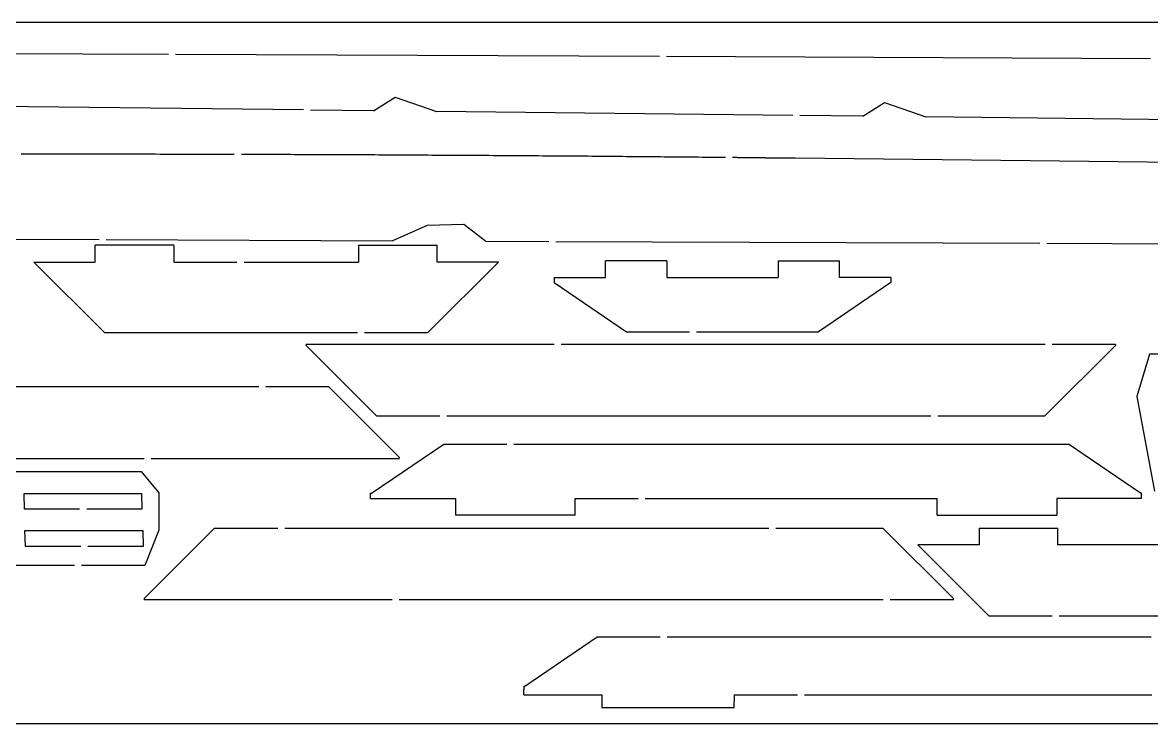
# Model space of a CAD drawing. Extents: x -537 to 363, y 432 to 791.
# Drawn here: x -323.3 to -162.4, y 432.1 to 532.1 of the extents above; entities that cross this region are included whole.
import ezdxf

# ---------------------------------------------------------------- set-up
doc = ezdxf.new("R2010")
doc.units = 0
doc.layers.get('0').update_dxf_attribs({"linetype": 'CONTINUOUS'})
doc.layers.add('90X10', color=1, linetype='CONTINUOUS')

msp = doc.modelspace()

# ---------------------------------------------------------------- linework, layer by layer
for p, q in [((-371.49, 527.87), (-302.5, 527.57)), ((-301.5, 527.57), (-232.5, 527.28)), ((-231.5, 527.27), (-162.5, 526.98)), ((-273.25, 519.5), (-270.17, 521.46)), ((-270.17, 521.46), (-264.28, 519.4)), ((-283.25, 519.61), (-344.32, 520.29)), ((-203.49, 518.73), (-200.4, 520.68)), ((-200.4, 520.68), (-194.51, 518.63)), ((-273.25, 519.5), (-282.25, 519.6)), ((-213.49, 518.84), (-264.28, 519.4)), ((-203.49, 518.73), (-212.49, 518.83)), ((-153.63, 518.17), (-194.51, 518.63)), ((-153.93, 512.08), (-213.11, 512.72)), ((-265.62, 503.12), (-270.56, 500.96)), ((-260.37, 503.29), (-265.62, 503.12)), ((-257.29, 500.9), (-260.37, 503.29)), ((-381.37, 501.39), (-312.37, 501.12)), ((-311.37, 501.12), (-270.56, 500.96)), ((-257.29, 500.9), (-248.29, 500.87)), ((-247.29, 500.86), (-178.29, 500.59)), ((-177.29, 500.59), (-145.48, 500.46)), ((-312.93, 497.92), (-312.93, 500.3)), ((-301.73, 500.3), (-312.93, 500.3)), ((-301.73, 500.3), (-301.73, 497.92)), ((-275.4, 500.3), (-275.4, 497.92)), ((-275.4, 500.3), (-264.2, 500.3)), ((-264.2, 497.92), (-264.2, 500.3)), ((-321.67, 497.92), (-311.55, 487.8)), ((-321.67, 497.92), (-312.93, 497.92)), ((-301.73, 497.92), (-292.73, 497.92)), ((-291.73, 497.92), (-275.4, 497.92)), ((-255.45, 497.92), (-265.57, 487.8)), ((-255.45, 497.92), (-264.2, 497.92)), ((-240.2, 495.69), (-240.2, 498.07)), ((-231.43, 498.07), (-240.2, 498.07)), ((-231.43, 498.07), (-231.43, 495.69)), ((-215.59, 498.07), (-215.59, 495.69)), ((-215.59, 498.07), (-206.83, 498.07)), ((-206.83, 495.69), (-206.83, 498.07)), ((-247.51, 495.69), (-240.2, 495.69)), ((-231.43, 495.69), (-215.59, 495.69)), ((-199.52, 495.69), (-206.83, 495.69)), ((-247.5, 494.98), (-237.22, 487.95)), ((-199.52, 494.98), (-209.81, 487.95)), ((-275.57, 487.8), (-311.55, 487.8)), ((-265.57, 487.8), (-274.57, 487.8)), ((-237.22, 487.95), (-228.22, 487.95)), ((-227.22, 487.95), (-209.81, 487.95)), ((-282.87, 486), (-282.87, 486.17)), ((-247.51, 486.17), (-282.87, 486.17)), ((-177.51, 486.17), (-246.51, 486.17)), ((-167.51, 486.17), (-176.51, 486.17)), ((-167.51, 486.17), (-167.51, 486)), ((-282.87, 486), (-272.83, 475.96)), ((-177.54, 475.96), (-167.51, 486)), ((-162.65, 484.79), (-164.45, 478.73)), ((-138.88, 484.79), (-162.65, 484.79)), ((-289.63, 480.13), (-358.63, 480.13)), ((-279.63, 480.13), (-288.63, 480.13)), ((-269.59, 470.09), (-279.63, 480.13)), ((-164.45, 478.73), (-161.95, 465.23)), ((-272.83, 475.96), (-263.83, 475.96)), ((-262.83, 475.96), (-193.83, 475.96)), ((-192.83, 475.96), (-177.54, 475.96)), ((-273.55, 464.94), (-263.25, 471.94)), ((-263.25, 471.94), (-254.25, 471.94)), ((-253.25, 471.94), (-174.2, 471.94)), ((-163.91, 464.94), (-174.2, 471.94)), ((-269.59, 470.09), (-269.59, 469.9)), ((-374.95, 469.9), (-305.95, 469.9)), ((-304.95, 469.9), (-269.59, 469.9)), ((-381.27, 468.02), (-306.39, 468.02)), ((-306.39, 468.02), (-303.87, 464.99)), ((-323.03, 462.64), (-323.09, 464.9)), ((-323.09, 464.9), (-306.36, 464.9)), ((-306.36, 464.9), (-306.28, 462.64)), ((-303.87, 464.99), (-303.87, 459.66)), ((-273.69, 464.2), (-261.58, 464.2)), ((-273.68, 464.94), (-273.55, 464.94)), ((-261.58, 464.2), (-261.58, 461.82)), ((-244.53, 461.82), (-244.53, 464.2)), ((-244.53, 464.2), (-235.53, 464.2)), ((-234.53, 464.2), (-192.92, 464.2)), ((-192.92, 461.82), (-192.92, 464.2)), ((-163.76, 464.2), (-175.87, 464.2)), ((-175.87, 464.2), (-175.87, 461.82)), ((-163.78, 464.94), (-163.91, 464.94)), ((-315.16, 462.64), (-323.03, 462.64)), ((-306.28, 462.64), (-314.16, 462.64)), ((-244.53, 461.82), (-261.58, 461.82)), ((-192.92, 461.82), (-175.87, 461.82)), ((-322.9, 457.35), (-322.96, 459.61)), ((-322.96, 459.61), (-306.17, 459.61)), ((-306.17, 459.61), (-306.09, 457.35)), ((-305.96, 449.9), (-295.92, 459.94)), ((-303.87, 459.66), (-305.89, 454.61)), ((-295.92, 459.94), (-286.92, 459.94)), ((-285.92, 459.94), (-216.92, 459.94)), ((-215.92, 459.94), (-200.64, 459.94)), ((-200.64, 459.94), (-190.6, 449.9)), ((-186.92, 459.94), (-175.72, 459.94)), ((-186.92, 459.94), (-186.92, 457.56)), ((-175.72, 457.56), (-175.72, 459.94)), ((-315, 457.35), (-322.9, 457.35)), ((-306.09, 457.35), (-314, 457.35)), ((-186.92, 457.56), (-195.66, 457.56)), ((-185.54, 447.44), (-195.66, 457.56)), ((-159.39, 457.56), (-175.72, 457.56)), ((-315.89, 454.61), (-391.76, 454.61)), ((-305.89, 454.61), (-314.89, 454.61)), ((-305.96, 449.9), (-305.96, 449.72)), ((-270.6, 449.72), (-305.96, 449.72)), ((-200.6, 449.72), (-269.6, 449.72)), ((-190.6, 449.72), (-199.6, 449.72)), ((-190.6, 449.72), (-190.6, 449.9)), ((-185.54, 447.44), (-176.54, 447.44)), ((-175.54, 447.44), (-139.57, 447.44)), ((-251.71, 437.42), (-241.4, 444.42)), ((-241.4, 444.42), (-232.4, 444.42)), ((-231.4, 444.42), (-162.4, 444.42)), ((-251.83, 436.17), (-240.7, 436.17)), ((-251.8, 437.42), (-251.71, 437.42)), ((-240.7, 436.17), (-240.72, 434.3)), ((-221.83, 434.3), (-221.82, 436.17)), ((-221.82, 436.17), (-212.82, 436.17)), ((-211.82, 436.17), (-162.31, 436.17)), ((-221.83, 434.3), (-240.72, 434.3))]:
    msp.add_line(p, q)
for points in [[(-293.11, 513.26, 0), (-293.77, 513.26, 0), (-294.43, 513.26, 0), (-295.09, 513.27, 0), (-295.75, 513.27, 0), (-296.41, 513.27, 0), (-297.07, 513.27, 0), (-297.73, 513.27, 0), (-298.39, 513.27, 0), (-299.05, 513.28, 0), (-299.71, 513.28, 0), (-300.38, 513.28, 0), (-301.04, 513.28, 0), (-301.69, 513.28, 0), (-302.36, 513.28, 0), (-303.02, 513.28, 0), (-303.68, 513.28, 0), (-304.34, 513.29, 0), (-305, 513.29, 0), (-305.66, 513.29, 0), (-306.32, 513.29, 0), (-306.98, 513.29, 0), (-307.64, 513.29, 0), (-308.3, 513.29, 0), (-308.96, 513.29, 0), (-309.62, 513.29, 0), (-310.28, 513.29, 0), (-310.94, 513.29, 0), (-311.6, 513.3, 0), (-312.26, 513.3, 0), (-312.92, 513.3, 0), (-313.58, 513.3, 0), (-314.24, 513.3, 0), (-314.9, 513.3, 0), (-315.56, 513.3, 0), (-316.22, 513.3, 0), (-316.88, 513.3, 0), (-317.54, 513.3, 0), (-318.2, 513.3, 0), (-318.86, 513.3, 0), (-319.52, 513.3, 0), (-320.18, 513.3, 0), (-320.84, 513.3, 0), (-321.5, 513.3, 0), (-322.16, 513.3, 0), (-322.82, 513.3, 0), (-323.48, 513.3, 0)], [(-223.11, 512.82, 0), (-223.66, 512.83, 0), (-224.2, 512.83, 0), (-224.74, 512.84, 0), (-225.29, 512.84, 0), (-225.83, 512.85, 0), (-226.37, 512.85, 0), (-226.92, 512.86, 0), (-227.46, 512.86, 0), (-228, 512.87, 0), (-228.55, 512.88, 0), (-229.09, 512.88, 0), (-229.63, 512.88, 0), (-230.18, 512.89, 0), (-230.72, 512.89, 0), (-231.26, 512.9, 0), (-231.81, 512.9, 0), (-232.35, 512.91, 0), (-232.89, 512.91, 0), (-233.44, 512.92, 0), (-233.98, 512.92, 0), (-234.52, 512.93, 0), (-235.07, 512.93, 0), (-235.61, 512.94, 0), (-236.15, 512.94, 0), (-236.69, 512.95, 0), (-237.24, 512.95, 0), (-237.78, 512.96, 0), (-238.32, 512.96, 0), (-238.87, 512.96, 0), (-239.41, 512.97, 0), (-239.96, 512.97, 0), (-240.5, 512.98, 0), (-241.04, 512.98, 0), (-241.59, 512.99, 0), (-242.13, 512.99, 0), (-242.67, 513, 0), (-243.22, 513, 0), (-243.76, 513, 0), (-244.3, 513.01, 0), (-244.84, 513.01, 0), (-245.39, 513.02, 0), (-245.93, 513.02, 0), (-246.47, 513.02, 0), (-247.02, 513.03, 0), (-247.56, 513.03, 0), (-248.1, 513.04, 0), (-248.65, 513.04, 0), (-249.19, 513.04, 0), (-249.73, 513.05, 0), (-250.28, 513.05, 0), (-250.82, 513.05, 0), (-251.36, 513.06, 0), (-251.91, 513.06, 0), (-252.45, 513.07, 0), (-252.99, 513.07, 0), (-253.54, 513.07, 0), (-254.08, 513.08, 0), (-254.62, 513.08, 0), (-255.17, 513.09, 0), (-255.71, 513.09, 0), (-256.25, 513.09, 0), (-256.8, 513.1, 0), (-257.34, 513.1, 0), (-257.88, 513.1, 0), (-258.43, 513.11, 0), (-258.97, 513.11, 0), (-259.51, 513.11, 0), (-260.06, 513.12, 0), (-260.6, 513.12, 0), (-261.14, 513.12, 0), (-261.69, 513.12, 0), (-262.23, 513.13, 0), (-262.77, 513.13, 0), (-263.32, 513.13, 0), (-263.86, 513.14, 0), (-264.4, 513.14, 0), (-264.95, 513.14, 0), (-265.49, 513.15, 0), (-266.03, 513.15, 0), (-266.58, 513.15, 0), (-267.12, 513.16, 0), (-267.66, 513.16, 0), (-268.21, 513.16, 0), (-268.75, 513.16, 0), (-269.29, 513.17, 0), (-269.84, 513.17, 0), (-270.38, 513.17, 0), (-270.92, 513.18, 0), (-271.47, 513.18, 0), (-272.01, 513.18, 0), (-272.55, 513.18, 0), (-273.1, 513.19, 0), (-273.64, 513.19, 0), (-274.18, 513.19, 0), (-274.73, 513.19, 0), (-275.27, 513.2, 0), (-275.81, 513.2, 0), (-276.36, 513.2, 0), (-276.9, 513.2, 0), (-277.44, 513.21, 0), (-277.99, 513.21, 0), (-278.53, 513.21, 0), (-279.07, 513.21, 0), (-279.62, 513.22, 0), (-280.16, 513.22, 0), (-280.7, 513.22, 0), (-281.25, 513.22, 0), (-281.79, 513.22, 0), (-282.33, 513.23, 0), (-282.88, 513.23, 0), (-283.42, 513.23, 0), (-283.96, 513.23, 0), (-284.51, 513.23, 0), (-285.05, 513.24, 0), (-285.59, 513.24, 0), (-286.14, 513.24, 0), (-286.68, 513.24, 0), (-287.22, 513.24, 0), (-287.76, 513.25, 0), (-288.31, 513.25, 0), (-288.85, 513.25, 0), (-289.39, 513.25, 0), (-289.94, 513.25, 0), (-290.48, 513.25, 0), (-291.02, 513.26, 0), (-291.57, 513.26, 0), (-292.11, 513.26, 0)], [(-213.11, 512.72, 0), (-213.19, 512.72, 0), (-213.26, 512.72, 0), (-213.33, 512.72, 0), (-213.4, 512.72, 0), (-213.47, 512.72, 0), (-213.54, 512.73, 0), (-213.61, 512.73, 0), (-213.68, 512.73, 0), (-213.75, 512.73, 0), (-213.82, 512.73, 0), (-213.89, 512.73, 0), (-213.96, 512.73, 0), (-214.03, 512.73, 0), (-214.11, 512.73, 0), (-214.18, 512.73, 0), (-214.25, 512.73, 0), (-214.32, 512.73, 0), (-214.39, 512.73, 0), (-214.46, 512.74, 0), (-214.53, 512.74, 0), (-214.6, 512.74, 0), (-214.67, 512.74, 0), (-214.74, 512.74, 0), (-214.81, 512.74, 0), (-214.88, 512.74, 0), (-214.96, 512.74, 0), (-215.03, 512.74, 0), (-215.1, 512.74, 0), (-215.17, 512.74, 0), (-215.24, 512.74, 0), (-215.31, 512.74, 0), (-215.38, 512.74, 0), (-215.45, 512.75, 0), (-215.52, 512.75, 0), (-215.59, 512.75, 0), (-215.66, 512.75, 0), (-215.74, 512.75, 0), (-215.81, 512.75, 0), (-215.88, 512.75, 0), (-215.95, 512.75, 0), (-216.02, 512.75, 0), (-216.09, 512.75, 0), (-216.16, 512.75, 0), (-216.23, 512.75, 0), (-216.3, 512.75, 0), (-216.37, 512.75, 0), (-216.44, 512.76, 0), (-216.51, 512.76, 0), (-216.59, 512.76, 0), (-216.66, 512.76, 0), (-216.73, 512.76, 0), (-216.8, 512.76, 0), (-216.87, 512.76, 0), (-216.94, 512.76, 0), (-217.01, 512.76, 0), (-217.08, 512.76, 0), (-217.15, 512.76, 0), (-217.22, 512.76, 0), (-217.29, 512.76, 0), (-217.37, 512.76, 0), (-217.44, 512.77, 0), (-217.51, 512.77, 0), (-217.58, 512.77, 0), (-217.65, 512.77, 0), (-217.72, 512.77, 0), (-217.79, 512.77, 0), (-217.86, 512.77, 0), (-217.93, 512.77, 0), (-218, 512.77, 0), (-218.07, 512.77, 0), (-218.15, 512.77, 0), (-218.22, 512.77, 0), (-218.29, 512.77, 0), (-218.36, 512.77, 0), (-218.43, 512.78, 0), (-218.5, 512.78, 0), (-218.57, 512.78, 0), (-218.64, 512.78, 0), (-218.71, 512.78, 0), (-218.78, 512.78, 0), (-218.85, 512.78, 0), (-218.93, 512.78, 0), (-219, 512.78, 0), (-219.07, 512.78, 0), (-219.14, 512.78, 0), (-219.21, 512.78, 0), (-219.28, 512.78, 0), (-219.35, 512.78, 0), (-219.42, 512.79, 0), (-219.49, 512.79, 0), (-219.56, 512.79, 0), (-219.63, 512.79, 0), (-219.7, 512.79, 0), (-219.78, 512.79, 0), (-219.85, 512.79, 0), (-219.92, 512.79, 0), (-219.99, 512.79, 0), (-220.06, 512.79, 0), (-220.13, 512.79, 0), (-220.2, 512.79, 0), (-220.27, 512.79, 0), (-220.34, 512.79, 0), (-220.41, 512.8, 0), (-220.48, 512.8, 0), (-220.55, 512.8, 0), (-220.62, 512.8, 0), (-220.7, 512.8, 0), (-220.77, 512.8, 0), (-220.84, 512.8, 0), (-220.91, 512.8, 0), (-220.98, 512.8, 0), (-221.05, 512.8, 0), (-221.12, 512.8, 0), (-221.19, 512.8, 0), (-221.26, 512.8, 0), (-221.33, 512.8, 0), (-221.41, 512.81, 0), (-221.48, 512.81, 0), (-221.55, 512.81, 0), (-221.62, 512.81, 0), (-221.69, 512.81, 0), (-221.76, 512.81, 0), (-221.83, 512.81, 0), (-221.9, 512.81, 0), (-221.97, 512.81, 0), (-222.04, 512.81, 0), (-222.11, 512.81, 0)], [(-247.51, 495.69, 0), (-247.51, 495.69, 0), (-247.51, 495.68, 0), (-247.51, 495.68, 0), (-247.51, 495.68, 0), (-247.51, 495.68, 0), (-247.51, 495.68, 0), (-247.51, 495.67, 0), (-247.51, 495.67, 0), (-247.51, 495.67, 0), (-247.51, 495.67, 0), (-247.51, 495.66, 0), (-247.51, 495.66, 0), (-247.51, 495.66, 0), (-247.51, 495.66, 0), (-247.51, 495.65, 0), (-247.51, 495.65, 0), (-247.51, 495.65, 0), (-247.51, 495.65, 0), (-247.51, 495.65, 0), (-247.51, 495.64, 0), (-247.51, 495.64, 0), (-247.51, 495.64, 0), (-247.51, 495.64, 0), (-247.51, 495.63, 0), (-247.51, 495.63, 0), (-247.51, 495.63, 0), (-247.51, 495.63, 0), (-247.51, 495.63, 0), (-247.51, 495.62, 0), (-247.51, 495.62, 0), (-247.51, 495.62, 0), (-247.51, 495.62, 0), (-247.51, 495.62, 0), (-247.51, 495.61, 0), (-247.51, 495.61, 0), (-247.5, 495.61, 0), (-247.5, 495.61, 0), (-247.5, 495.6, 0), (-247.5, 495.6, 0), (-247.5, 495.6, 0), (-247.5, 495.6, 0), (-247.5, 495.6, 0), (-247.5, 495.59, 0), (-247.5, 495.59, 0), (-247.5, 495.59, 0), (-247.5, 495.59, 0), (-247.5, 495.58, 0), (-247.5, 495.58, 0), (-247.5, 495.58, 0), (-247.5, 495.58, 0), (-247.5, 495.57, 0), (-247.5, 495.57, 0), (-247.5, 495.57, 0), (-247.5, 495.57, 0), (-247.5, 495.57, 0), (-247.5, 495.56, 0), (-247.5, 495.56, 0), (-247.5, 495.56, 0), (-247.5, 495.56, 0), (-247.5, 495.56, 0), (-247.5, 495.55, 0), (-247.5, 495.55, 0), (-247.5, 495.55, 0), (-247.5, 495.55, 0), (-247.5, 495.54, 0), (-247.5, 495.54, 0), (-247.5, 495.54, 0), (-247.5, 495.54, 0), (-247.5, 495.54, 0), (-247.5, 495.53, 0), (-247.5, 495.53, 0), (-247.5, 495.53, 0), (-247.5, 495.53, 0), (-247.5, 495.52, 0), (-247.5, 495.52, 0), (-247.5, 495.52, 0), (-247.5, 495.52, 0), (-247.5, 495.51, 0), (-247.5, 495.51, 0), (-247.5, 495.51, 0), (-247.5, 495.51, 0), (-247.5, 495.51, 0), (-247.5, 495.5, 0), (-247.5, 495.5, 0), (-247.5, 495.5, 0), (-247.5, 495.5, 0), (-247.5, 495.5, 0), (-247.5, 495.49, 0), (-247.5, 495.49, 0), (-247.5, 495.49, 0), (-247.5, 495.49, 0), (-247.5, 495.48, 0), (-247.5, 495.48, 0), (-247.5, 495.48, 0), (-247.5, 495.48, 0), (-247.5, 495.48, 0), (-247.5, 495.47, 0), (-247.5, 495.47, 0), (-247.5, 495.47, 0), (-247.5, 495.47, 0), (-247.5, 495.46, 0), (-247.5, 495.46, 0), (-247.5, 495.46, 0), (-247.5, 495.46, 0), (-247.5, 495.45, 0), (-247.5, 495.45, 0), (-247.5, 495.45, 0), (-247.5, 495.45, 0), (-247.5, 495.45, 0), (-247.5, 495.44, 0), (-247.5, 495.44, 0), (-247.5, 495.44, 0), (-247.5, 495.44, 0), (-247.5, 495.43, 0), (-247.5, 495.43, 0), (-247.5, 495.43, 0), (-247.5, 495.43, 0), (-247.5, 495.43, 0), (-247.5, 495.42, 0), (-247.5, 495.42, 0), (-247.5, 495.42, 0), (-247.5, 495.42, 0), (-247.5, 495.41, 0), (-247.5, 495.41, 0), (-247.5, 495.41, 0), (-247.5, 495.41, 0), (-247.5, 495.4, 0), (-247.5, 495.4, 0), (-247.5, 495.4, 0), (-247.5, 495.4, 0), (-247.5, 495.4, 0), (-247.5, 495.39, 0), (-247.5, 495.39, 0), (-247.5, 495.39, 0), (-247.5, 495.39, 0), (-247.5, 495.38, 0), (-247.5, 495.38, 0), (-247.5, 495.38, 0), (-247.5, 495.38, 0), (-247.5, 495.38, 0), (-247.5, 495.37, 0), (-247.5, 495.37, 0), (-247.5, 495.37, 0), (-247.5, 495.37, 0), (-247.5, 495.37, 0), (-247.5, 495.36, 0), (-247.5, 495.36, 0), (-247.5, 495.36, 0), (-247.5, 495.36, 0), (-247.5, 495.35, 0), (-247.5, 495.35, 0), (-247.5, 495.35, 0), (-247.5, 495.35, 0), (-247.5, 495.35, 0), (-247.5, 495.34, 0), (-247.5, 495.34, 0), (-247.5, 495.34, 0), (-247.5, 495.34, 0), (-247.5, 495.33, 0), (-247.5, 495.33, 0), (-247.5, 495.33, 0), (-247.5, 495.33, 0), (-247.5, 495.32, 0), (-247.5, 495.32, 0), (-247.5, 495.32, 0), (-247.5, 495.32, 0), (-247.5, 495.32, 0), (-247.5, 495.31, 0), (-247.5, 495.31, 0), (-247.5, 495.31, 0), (-247.5, 495.31, 0), (-247.5, 495.31, 0), (-247.5, 495.3, 0), (-247.5, 495.3, 0), (-247.5, 495.3, 0), (-247.5, 495.3, 0), (-247.5, 495.29, 0), (-247.5, 495.29, 0), (-247.5, 495.29, 0), (-247.5, 495.29, 0), (-247.5, 495.29, 0), (-247.5, 495.28, 0), (-247.5, 495.28, 0), (-247.5, 495.28, 0), (-247.5, 495.28, 0), (-247.5, 495.27, 0), (-247.5, 495.27, 0), (-247.5, 495.27, 0), (-247.5, 495.27, 0), (-247.5, 495.26, 0), (-247.5, 495.26, 0), (-247.5, 495.26, 0), (-247.5, 495.26, 0), (-247.5, 495.26, 0), (-247.5, 495.25, 0), (-247.5, 495.25, 0), (-247.5, 495.25, 0), (-247.5, 495.25, 0), (-247.5, 495.25, 0), (-247.5, 495.24, 0), (-247.5, 495.24, 0), (-247.5, 495.24, 0), (-247.5, 495.24, 0), (-247.5, 495.23, 0), (-247.5, 495.23, 0), (-247.5, 495.23, 0), (-247.5, 495.23, 0), (-247.5, 495.23, 0), (-247.5, 495.22, 0), (-247.5, 495.22, 0), (-247.5, 495.22, 0), (-247.5, 495.22, 0), (-247.5, 495.21, 0), (-247.5, 495.21, 0), (-247.5, 495.21, 0), (-247.5, 495.21, 0), (-247.5, 495.2, 0), (-247.5, 495.2, 0), (-247.5, 495.2, 0), (-247.5, 495.2, 0), (-247.5, 495.2, 0), (-247.5, 495.19, 0), (-247.5, 495.19, 0), (-247.5, 495.19, 0), (-247.5, 495.19, 0), (-247.5, 495.19, 0), (-247.5, 495.18, 0), (-247.5, 495.18, 0), (-247.5, 495.18, 0), (-247.5, 495.18, 0), (-247.5, 495.17, 0), (-247.5, 495.17, 0), (-247.5, 495.17, 0), (-247.5, 495.17, 0), (-247.5, 495.17, 0), (-247.5, 495.16, 0), (-247.5, 495.16, 0), (-247.5, 495.16, 0), (-247.5, 495.16, 0), (-247.5, 495.15, 0), (-247.5, 495.15, 0), (-247.5, 495.15, 0), (-247.5, 495.15, 0), (-247.5, 495.14, 0), (-247.5, 495.14, 0), (-247.5, 495.14, 0), (-247.5, 495.14, 0), (-247.5, 495.14, 0), (-247.5, 495.13, 0), (-247.5, 495.13, 0), (-247.5, 495.13, 0), (-247.5, 495.13, 0), (-247.5, 495.12, 0), (-247.5, 495.12, 0), (-247.5, 495.12, 0), (-247.5, 495.12, 0), (-247.5, 495.12, 0), (-247.5, 495.11, 0), (-247.5, 495.11, 0), (-247.5, 495.11, 0), (-247.5, 495.11, 0), (-247.5, 495.11, 0), (-247.5, 495.1, 0), (-247.5, 495.1, 0), (-247.5, 495.1, 0), (-247.5, 495.1, 0), (-247.5, 495.09, 0), (-247.5, 495.09, 0), (-247.5, 495.09, 0), (-247.5, 495.09, 0), (-247.5, 495.08, 0), (-247.5, 495.08, 0), (-247.5, 495.08, 0), (-247.5, 495.08, 0), (-247.5, 495.08, 0), (-247.5, 495.07, 0), (-247.5, 495.07, 0), (-247.5, 495.07, 0), (-247.5, 495.07, 0), (-247.5, 495.06, 0), (-247.5, 495.06, 0), (-247.5, 495.06, 0), (-247.5, 495.06, 0), (-247.5, 495.06, 0), (-247.5, 495.05, 0), (-247.5, 495.05, 0), (-247.5, 495.05, 0), (-247.5, 495.05, 0), (-247.5, 495.05, 0), (-247.5, 495.04, 0), (-247.5, 495.04, 0), (-247.5, 495.04, 0), (-247.5, 495.04, 0), (-247.5, 495.03, 0), (-247.5, 495.03, 0), (-247.5, 495.03, 0), (-247.5, 495.03, 0), (-247.5, 495.02, 0), (-247.5, 495.02, 0), (-247.5, 495.02, 0), (-247.5, 495.02, 0), (-247.5, 495.02, 0), (-247.5, 495.01, 0), (-247.5, 495.01, 0), (-247.5, 495.01, 0), (-247.5, 495.01, 0), (-247.5, 495, 0), (-247.5, 495, 0), (-247.5, 495, 0), (-247.5, 495, 0), (-247.5, 495, 0), (-247.5, 494.99, 0), (-247.5, 494.99, 0), (-247.5, 494.99, 0), (-247.5, 494.99, 0), (-247.5, 494.98, 0), (-247.5, 494.98, 0), (-247.5, 494.98, 0), (-247.5, 494.98, 0)], [(-199.52, 495.69, 0), (-199.52, 495.69, 0), (-199.52, 495.68, 0), (-199.52, 495.68, 0), (-199.52, 495.68, 0), (-199.52, 495.68, 0), (-199.52, 495.68, 0), (-199.52, 495.67, 0), (-199.52, 495.67, 0), (-199.52, 495.67, 0), (-199.52, 495.67, 0), (-199.52, 495.66, 0), (-199.52, 495.66, 0), (-199.52, 495.66, 0), (-199.52, 495.66, 0), (-199.52, 495.65, 0), (-199.52, 495.65, 0), (-199.52, 495.65, 0), (-199.52, 495.65, 0), (-199.52, 495.65, 0), (-199.52, 495.64, 0), (-199.52, 495.64, 0), (-199.52, 495.64, 0), (-199.52, 495.64, 0), (-199.52, 495.63, 0), (-199.52, 495.63, 0), (-199.52, 495.63, 0), (-199.52, 495.63, 0), (-199.52, 495.63, 0), (-199.52, 495.62, 0), (-199.52, 495.62, 0), (-199.52, 495.62, 0), (-199.52, 495.62, 0), (-199.52, 495.62, 0), (-199.52, 495.61, 0), (-199.52, 495.61, 0), (-199.52, 495.61, 0), (-199.52, 495.61, 0), (-199.52, 495.6, 0), (-199.52, 495.6, 0), (-199.52, 495.6, 0), (-199.52, 495.6, 0), (-199.52, 495.6, 0), (-199.52, 495.59, 0), (-199.52, 495.59, 0), (-199.52, 495.59, 0), (-199.52, 495.59, 0), (-199.52, 495.58, 0), (-199.52, 495.58, 0), (-199.52, 495.58, 0), (-199.52, 495.58, 0), (-199.52, 495.57, 0), (-199.52, 495.57, 0), (-199.52, 495.57, 0), (-199.52, 495.57, 0), (-199.52, 495.57, 0), (-199.52, 495.56, 0), (-199.52, 495.56, 0), (-199.52, 495.56, 0), (-199.52, 495.56, 0), (-199.52, 495.56, 0), (-199.52, 495.55, 0), (-199.52, 495.55, 0), (-199.52, 495.55, 0), (-199.52, 495.55, 0), (-199.52, 495.54, 0), (-199.52, 495.54, 0), (-199.52, 495.54, 0), (-199.52, 495.54, 0), (-199.52, 495.54, 0), (-199.52, 495.53, 0), (-199.52, 495.53, 0), (-199.52, 495.53, 0), (-199.52, 495.53, 0), (-199.52, 495.52, 0), (-199.52, 495.52, 0), (-199.52, 495.52, 0), (-199.52, 495.52, 0), (-199.52, 495.51, 0), (-199.52, 495.51, 0), (-199.52, 495.51, 0), (-199.52, 495.51, 0), (-199.52, 495.51, 0), (-199.52, 495.5, 0), (-199.52, 495.5, 0), (-199.52, 495.5, 0), (-199.52, 495.5, 0), (-199.52, 495.5, 0), (-199.52, 495.49, 0), (-199.52, 495.49, 0), (-199.52, 495.49, 0), (-199.52, 495.49, 0), (-199.52, 495.48, 0), (-199.52, 495.48, 0), (-199.52, 495.48, 0), (-199.52, 495.48, 0), (-199.52, 495.48, 0), (-199.52, 495.47, 0), (-199.52, 495.47, 0), (-199.52, 495.47, 0), (-199.52, 495.47, 0), (-199.52, 495.46, 0), (-199.52, 495.46, 0), (-199.52, 495.46, 0), (-199.52, 495.46, 0), (-199.52, 495.45, 0), (-199.52, 495.45, 0), (-199.52, 495.45, 0), (-199.52, 495.45, 0), (-199.52, 495.45, 0), (-199.52, 495.44, 0), (-199.52, 495.44, 0), (-199.52, 495.44, 0), (-199.52, 495.44, 0), (-199.52, 495.43, 0), (-199.52, 495.43, 0), (-199.52, 495.43, 0), (-199.52, 495.43, 0), (-199.52, 495.43, 0), (-199.52, 495.42, 0), (-199.52, 495.42, 0), (-199.52, 495.42, 0), (-199.52, 495.42, 0), (-199.52, 495.41, 0), (-199.52, 495.41, 0), (-199.52, 495.41, 0), (-199.52, 495.41, 0), (-199.52, 495.4, 0), (-199.52, 495.4, 0), (-199.52, 495.4, 0), (-199.52, 495.4, 0), (-199.52, 495.4, 0), (-199.52, 495.39, 0), (-199.52, 495.39, 0), (-199.52, 495.39, 0), (-199.52, 495.39, 0), (-199.52, 495.38, 0), (-199.52, 495.38, 0), (-199.52, 495.38, 0), (-199.52, 495.38, 0), (-199.52, 495.38, 0), (-199.52, 495.37, 0), (-199.52, 495.37, 0), (-199.52, 495.37, 0), (-199.52, 495.37, 0), (-199.52, 495.37, 0), (-199.52, 495.36, 0), (-199.52, 495.36, 0), (-199.52, 495.36, 0), (-199.52, 495.36, 0), (-199.52, 495.35, 0), (-199.52, 495.35, 0), (-199.52, 495.35, 0), (-199.52, 495.35, 0), (-199.52, 495.35, 0), (-199.52, 495.34, 0), (-199.52, 495.34, 0), (-199.52, 495.34, 0), (-199.52, 495.34, 0), (-199.52, 495.33, 0), (-199.52, 495.33, 0), (-199.52, 495.33, 0), (-199.52, 495.33, 0), (-199.52, 495.32, 0), (-199.52, 495.32, 0), (-199.52, 495.32, 0), (-199.52, 495.32, 0), (-199.52, 495.32, 0), (-199.52, 495.31, 0), (-199.52, 495.31, 0), (-199.52, 495.31, 0), (-199.52, 495.31, 0), (-199.52, 495.31, 0), (-199.52, 495.3, 0), (-199.52, 495.3, 0), (-199.52, 495.3, 0), (-199.52, 495.3, 0), (-199.52, 495.29, 0), (-199.52, 495.29, 0), (-199.52, 495.29, 0), (-199.52, 495.29, 0), (-199.52, 495.29, 0), (-199.52, 495.28, 0), (-199.52, 495.28, 0), (-199.52, 495.28, 0), (-199.52, 495.28, 0), (-199.52, 495.27, 0), (-199.52, 495.27, 0), (-199.52, 495.27, 0), (-199.52, 495.27, 0), (-199.52, 495.26, 0), (-199.52, 495.26, 0), (-199.52, 495.26, 0), (-199.52, 495.26, 0), (-199.52, 495.26, 0), (-199.52, 495.25, 0), (-199.52, 495.25, 0), (-199.52, 495.25, 0), (-199.52, 495.25, 0), (-199.52, 495.25, 0), (-199.52, 495.24, 0), (-199.52, 495.24, 0), (-199.52, 495.24, 0), (-199.52, 495.24, 0), (-199.52, 495.23, 0), (-199.52, 495.23, 0), (-199.52, 495.23, 0), (-199.52, 495.23, 0), (-199.52, 495.23, 0), (-199.52, 495.22, 0), (-199.52, 495.22, 0), (-199.52, 495.22, 0), (-199.52, 495.22, 0), (-199.52, 495.21, 0), (-199.52, 495.21, 0), (-199.52, 495.21, 0), (-199.52, 495.21, 0), (-199.52, 495.2, 0), (-199.52, 495.2, 0), (-199.52, 495.2, 0), (-199.52, 495.2, 0), (-199.52, 495.2, 0), (-199.52, 495.19, 0), (-199.52, 495.19, 0), (-199.52, 495.19, 0), (-199.52, 495.19, 0), (-199.52, 495.19, 0), (-199.52, 495.18, 0), (-199.52, 495.18, 0), (-199.52, 495.18, 0), (-199.52, 495.18, 0), (-199.52, 495.17, 0), (-199.52, 495.17, 0), (-199.52, 495.17, 0), (-199.52, 495.17, 0), (-199.52, 495.17, 0), (-199.52, 495.16, 0), (-199.52, 495.16, 0), (-199.52, 495.16, 0), (-199.52, 495.16, 0), (-199.52, 495.15, 0), (-199.52, 495.15, 0), (-199.52, 495.15, 0), (-199.52, 495.15, 0), (-199.52, 495.14, 0), (-199.52, 495.14, 0), (-199.52, 495.14, 0), (-199.52, 495.14, 0), (-199.52, 495.14, 0), (-199.52, 495.13, 0), (-199.52, 495.13, 0), (-199.52, 495.13, 0), (-199.52, 495.13, 0), (-199.52, 495.12, 0), (-199.52, 495.12, 0), (-199.52, 495.12, 0), (-199.52, 495.12, 0), (-199.52, 495.12, 0), (-199.52, 495.11, 0), (-199.52, 495.11, 0), (-199.52, 495.11, 0), (-199.52, 495.11, 0), (-199.52, 495.11, 0), (-199.52, 495.1, 0), (-199.52, 495.1, 0), (-199.52, 495.1, 0), (-199.52, 495.1, 0), (-199.52, 495.09, 0), (-199.52, 495.09, 0), (-199.52, 495.09, 0), (-199.52, 495.09, 0), (-199.52, 495.08, 0), (-199.52, 495.08, 0), (-199.52, 495.08, 0), (-199.52, 495.08, 0), (-199.52, 495.08, 0), (-199.52, 495.07, 0), (-199.52, 495.07, 0), (-199.52, 495.07, 0), (-199.52, 495.07, 0), (-199.52, 495.06, 0), (-199.52, 495.06, 0), (-199.52, 495.06, 0), (-199.52, 495.06, 0), (-199.52, 495.06, 0), (-199.52, 495.05, 0), (-199.52, 495.05, 0), (-199.52, 495.05, 0), (-199.52, 495.05, 0), (-199.52, 495.05, 0), (-199.52, 495.04, 0), (-199.52, 495.04, 0), (-199.52, 495.04, 0), (-199.52, 495.04, 0), (-199.52, 495.03, 0), (-199.52, 495.03, 0), (-199.52, 495.03, 0), (-199.52, 495.03, 0), (-199.52, 495.02, 0), (-199.52, 495.02, 0), (-199.52, 495.02, 0), (-199.52, 495.02, 0), (-199.52, 495.02, 0), (-199.52, 495.01, 0), (-199.52, 495.01, 0), (-199.52, 495.01, 0), (-199.52, 495.01, 0), (-199.52, 495, 0), (-199.52, 495, 0), (-199.52, 495, 0), (-199.52, 495, 0), (-199.52, 495, 0), (-199.52, 494.99, 0), (-199.52, 494.99, 0), (-199.52, 494.99, 0), (-199.52, 494.99, 0), (-199.52, 494.98, 0), (-199.52, 494.98, 0), (-199.52, 494.98, 0), (-199.52, 494.98, 0)], [(-273.69, 464.2, 0), (-273.69, 464.2, 0), (-273.69, 464.2, 0), (-273.69, 464.21, 0), (-273.69, 464.21, 0), (-273.69, 464.21, 0), (-273.69, 464.21, 0), (-273.69, 464.22, 0), (-273.69, 464.22, 0), (-273.69, 464.22, 0), (-273.69, 464.22, 0), (-273.69, 464.23, 0), (-273.69, 464.23, 0), (-273.69, 464.23, 0), (-273.69, 464.23, 0), (-273.69, 464.24, 0), (-273.69, 464.24, 0), (-273.69, 464.24, 0), (-273.69, 464.24, 0), (-273.69, 464.24, 0), (-273.69, 464.25, 0), (-273.69, 464.25, 0), (-273.69, 464.25, 0), (-273.69, 464.25, 0), (-273.69, 464.26, 0), (-273.69, 464.26, 0), (-273.69, 464.26, 0), (-273.69, 464.26, 0), (-273.69, 464.26, 0), (-273.69, 464.27, 0), (-273.69, 464.27, 0), (-273.69, 464.27, 0), (-273.69, 464.27, 0), (-273.69, 464.28, 0), (-273.69, 464.28, 0), (-273.69, 464.28, 0), (-273.69, 464.28, 0), (-273.69, 464.29, 0), (-273.69, 464.29, 0), (-273.69, 464.29, 0), (-273.69, 464.29, 0), (-273.69, 464.3, 0), (-273.69, 464.3, 0), (-273.69, 464.3, 0), (-273.69, 464.3, 0), (-273.69, 464.31, 0), (-273.69, 464.31, 0), (-273.69, 464.31, 0), (-273.69, 464.31, 0), (-273.69, 464.31, 0), (-273.69, 464.32, 0), (-273.69, 464.32, 0), (-273.69, 464.32, 0), (-273.69, 464.32, 0), (-273.69, 464.32, 0), (-273.69, 464.33, 0), (-273.69, 464.33, 0), (-273.69, 464.33, 0), (-273.69, 464.33, 0), (-273.69, 464.34, 0), (-273.69, 464.34, 0), (-273.69, 464.34, 0), (-273.69, 464.34, 0), (-273.69, 464.35, 0), (-273.69, 464.35, 0), (-273.69, 464.35, 0), (-273.69, 464.35, 0), (-273.69, 464.36, 0), (-273.69, 464.36, 0), (-273.69, 464.36, 0), (-273.69, 464.36, 0), (-273.69, 464.37, 0), (-273.69, 464.37, 0), (-273.69, 464.37, 0), (-273.69, 464.37, 0), (-273.69, 464.37, 0), (-273.69, 464.38, 0), (-273.69, 464.38, 0), (-273.69, 464.38, 0), (-273.69, 464.38, 0), (-273.69, 464.39, 0), (-273.69, 464.39, 0), (-273.69, 464.39, 0), (-273.69, 464.39, 0), (-273.69, 464.39, 0), (-273.69, 464.4, 0), (-273.69, 464.4, 0), (-273.69, 464.4, 0), (-273.69, 464.4, 0), (-273.69, 464.41, 0), (-273.69, 464.41, 0), (-273.69, 464.41, 0), (-273.69, 464.41, 0), (-273.69, 464.42, 0), (-273.69, 464.42, 0), (-273.69, 464.42, 0), (-273.69, 464.42, 0), (-273.69, 464.43, 0), (-273.69, 464.43, 0), (-273.69, 464.43, 0), (-273.69, 464.43, 0), (-273.69, 464.43, 0), (-273.69, 464.44, 0), (-273.69, 464.44, 0), (-273.69, 464.44, 0), (-273.69, 464.44, 0), (-273.69, 464.45, 0), (-273.69, 464.45, 0), (-273.69, 464.45, 0), (-273.69, 464.45, 0), (-273.69, 464.45, 0), (-273.69, 464.46, 0), (-273.69, 464.46, 0), (-273.69, 464.46, 0), (-273.68, 464.46, 0), (-273.68, 464.47, 0), (-273.68, 464.47, 0), (-273.68, 464.47, 0), (-273.68, 464.47, 0), (-273.68, 464.48, 0), (-273.68, 464.48, 0), (-273.68, 464.48, 0), (-273.68, 464.48, 0), (-273.68, 464.49, 0), (-273.68, 464.49, 0), (-273.68, 464.49, 0), (-273.68, 464.49, 0), (-273.68, 464.5, 0), (-273.68, 464.5, 0), (-273.68, 464.5, 0), (-273.68, 464.5, 0), (-273.68, 464.5, 0), (-273.68, 464.51, 0), (-273.68, 464.51, 0), (-273.68, 464.51, 0), (-273.68, 464.51, 0), (-273.68, 464.51, 0), (-273.68, 464.52, 0), (-273.68, 464.52, 0), (-273.68, 464.52, 0), (-273.68, 464.52, 0), (-273.68, 464.53, 0), (-273.68, 464.53, 0), (-273.68, 464.53, 0), (-273.68, 464.53, 0), (-273.68, 464.54, 0), (-273.68, 464.54, 0), (-273.68, 464.54, 0), (-273.68, 464.54, 0), (-273.68, 464.55, 0), (-273.68, 464.55, 0), (-273.68, 464.55, 0), (-273.68, 464.55, 0), (-273.68, 464.56, 0), (-273.68, 464.56, 0), (-273.68, 464.56, 0), (-273.68, 464.56, 0), (-273.68, 464.56, 0), (-273.68, 464.57, 0), (-273.68, 464.57, 0), (-273.68, 464.57, 0), (-273.68, 464.57, 0), (-273.68, 464.58, 0), (-273.68, 464.58, 0), (-273.68, 464.58, 0), (-273.68, 464.58, 0), (-273.68, 464.58, 0), (-273.68, 464.59, 0), (-273.68, 464.59, 0), (-273.68, 464.59, 0), (-273.68, 464.59, 0), (-273.68, 464.6, 0), (-273.68, 464.6, 0), (-273.68, 464.6, 0), (-273.68, 464.6, 0), (-273.68, 464.61, 0), (-273.68, 464.61, 0), (-273.68, 464.61, 0), (-273.68, 464.61, 0), (-273.68, 464.62, 0), (-273.68, 464.62, 0), (-273.68, 464.62, 0), (-273.68, 464.62, 0), (-273.68, 464.62, 0), (-273.68, 464.63, 0), (-273.68, 464.63, 0), (-273.68, 464.63, 0), (-273.68, 464.63, 0), (-273.68, 464.64, 0), (-273.68, 464.64, 0), (-273.68, 464.64, 0), (-273.68, 464.64, 0), (-273.68, 464.64, 0), (-273.68, 464.65, 0), (-273.68, 464.65, 0), (-273.68, 464.65, 0), (-273.68, 464.65, 0), (-273.68, 464.66, 0), (-273.68, 464.66, 0), (-273.68, 464.66, 0), (-273.68, 464.66, 0), (-273.68, 464.67, 0), (-273.68, 464.67, 0), (-273.68, 464.67, 0), (-273.68, 464.67, 0), (-273.68, 464.68, 0), (-273.68, 464.68, 0), (-273.68, 464.68, 0), (-273.68, 464.68, 0), (-273.68, 464.68, 0), (-273.68, 464.69, 0), (-273.68, 464.69, 0), (-273.68, 464.69, 0), (-273.68, 464.69, 0), (-273.68, 464.7, 0), (-273.68, 464.7, 0), (-273.68, 464.7, 0), (-273.68, 464.7, 0), (-273.68, 464.7, 0), (-273.68, 464.71, 0), (-273.68, 464.71, 0), (-273.68, 464.71, 0), (-273.68, 464.71, 0), (-273.68, 464.72, 0), (-273.68, 464.72, 0), (-273.68, 464.72, 0), (-273.68, 464.72, 0), (-273.68, 464.73, 0), (-273.68, 464.73, 0), (-273.68, 464.73, 0), (-273.68, 464.73, 0), (-273.68, 464.74, 0), (-273.68, 464.74, 0), (-273.68, 464.74, 0), (-273.68, 464.74, 0), (-273.68, 464.75, 0), (-273.68, 464.75, 0), (-273.68, 464.75, 0), (-273.68, 464.75, 0), (-273.68, 464.75, 0), (-273.68, 464.76, 0), (-273.68, 464.76, 0), (-273.68, 464.76, 0), (-273.68, 464.76, 0), (-273.68, 464.77, 0), (-273.68, 464.77, 0), (-273.68, 464.77, 0), (-273.68, 464.77, 0), (-273.68, 464.77, 0), (-273.68, 464.78, 0), (-273.68, 464.78, 0), (-273.68, 464.78, 0), (-273.68, 464.78, 0), (-273.68, 464.79, 0), (-273.68, 464.79, 0), (-273.68, 464.79, 0), (-273.68, 464.79, 0), (-273.68, 464.8, 0), (-273.68, 464.8, 0), (-273.68, 464.8, 0), (-273.68, 464.8, 0), (-273.68, 464.81, 0), (-273.68, 464.81, 0), (-273.68, 464.81, 0), (-273.68, 464.81, 0), (-273.68, 464.81, 0), (-273.68, 464.82, 0), (-273.68, 464.82, 0), (-273.68, 464.82, 0), (-273.68, 464.82, 0), (-273.68, 464.83, 0), (-273.68, 464.83, 0), (-273.68, 464.83, 0), (-273.68, 464.83, 0), (-273.68, 464.83, 0), (-273.68, 464.84, 0), (-273.68, 464.84, 0), (-273.68, 464.84, 0), (-273.68, 464.84, 0), (-273.68, 464.85, 0), (-273.68, 464.85, 0), (-273.68, 464.85, 0), (-273.68, 464.85, 0), (-273.68, 464.86, 0), (-273.68, 464.86, 0), (-273.68, 464.86, 0), (-273.68, 464.86, 0), (-273.68, 464.87, 0), (-273.68, 464.87, 0), (-273.68, 464.87, 0), (-273.68, 464.87, 0), (-273.68, 464.87, 0), (-273.68, 464.88, 0), (-273.68, 464.88, 0), (-273.68, 464.88, 0), (-273.68, 464.88, 0), (-273.68, 464.89, 0), (-273.68, 464.89, 0), (-273.68, 464.89, 0), (-273.68, 464.89, 0), (-273.68, 464.89, 0), (-273.68, 464.9, 0), (-273.68, 464.9, 0), (-273.68, 464.9, 0), (-273.68, 464.9, 0), (-273.68, 464.91, 0), (-273.68, 464.91, 0), (-273.68, 464.91, 0), (-273.68, 464.91, 0), (-273.68, 464.92, 0), (-273.68, 464.92, 0), (-273.68, 464.92, 0), (-273.68, 464.92, 0), (-273.68, 464.93, 0), (-273.68, 464.93, 0), (-273.68, 464.93, 0), (-273.68, 464.93, 0), (-273.68, 464.94, 0), (-273.68, 464.94, 0), (-273.68, 464.94, 0)], [(-163.76, 464.2, 0), (-163.76, 464.2, 0), (-163.76, 464.2, 0), (-163.76, 464.21, 0), (-163.76, 464.21, 0), (-163.76, 464.21, 0), (-163.76, 464.21, 0), (-163.76, 464.22, 0), (-163.76, 464.22, 0), (-163.76, 464.22, 0), (-163.76, 464.22, 0), (-163.76, 464.23, 0), (-163.76, 464.23, 0), (-163.76, 464.23, 0), (-163.76, 464.23, 0), (-163.76, 464.24, 0), (-163.76, 464.24, 0), (-163.76, 464.24, 0), (-163.76, 464.24, 0), (-163.76, 464.24, 0), (-163.76, 464.25, 0), (-163.76, 464.25, 0), (-163.76, 464.25, 0), (-163.76, 464.25, 0), (-163.76, 464.26, 0), (-163.76, 464.26, 0), (-163.76, 464.26, 0), (-163.76, 464.26, 0), (-163.76, 464.26, 0), (-163.76, 464.27, 0), (-163.76, 464.27, 0), (-163.76, 464.27, 0), (-163.76, 464.27, 0), (-163.76, 464.28, 0), (-163.76, 464.28, 0), (-163.76, 464.28, 0), (-163.76, 464.28, 0), (-163.76, 464.29, 0), (-163.76, 464.29, 0), (-163.76, 464.29, 0), (-163.76, 464.29, 0), (-163.76, 464.3, 0), (-163.76, 464.3, 0), (-163.76, 464.3, 0), (-163.76, 464.3, 0), (-163.76, 464.31, 0), (-163.76, 464.31, 0), (-163.76, 464.31, 0), (-163.76, 464.31, 0), (-163.76, 464.31, 0), (-163.76, 464.32, 0), (-163.76, 464.32, 0), (-163.76, 464.32, 0), (-163.76, 464.32, 0), (-163.76, 464.32, 0), (-163.76, 464.33, 0), (-163.76, 464.33, 0), (-163.76, 464.33, 0), (-163.76, 464.33, 0), (-163.76, 464.34, 0), (-163.76, 464.34, 0), (-163.76, 464.34, 0), (-163.76, 464.34, 0), (-163.76, 464.35, 0), (-163.77, 464.35, 0), (-163.77, 464.35, 0), (-163.77, 464.35, 0), (-163.77, 464.36, 0), (-163.77, 464.36, 0), (-163.77, 464.36, 0), (-163.77, 464.36, 0), (-163.77, 464.37, 0), (-163.77, 464.37, 0), (-163.77, 464.37, 0), (-163.77, 464.37, 0), (-163.77, 464.37, 0), (-163.77, 464.38, 0), (-163.77, 464.38, 0), (-163.77, 464.38, 0), (-163.77, 464.38, 0), (-163.77, 464.39, 0), (-163.77, 464.39, 0), (-163.77, 464.39, 0), (-163.77, 464.39, 0), (-163.77, 464.39, 0), (-163.77, 464.4, 0), (-163.77, 464.4, 0), (-163.77, 464.4, 0), (-163.77, 464.4, 0), (-163.77, 464.41, 0), (-163.77, 464.41, 0), (-163.77, 464.41, 0), (-163.77, 464.41, 0), (-163.77, 464.42, 0), (-163.77, 464.42, 0), (-163.77, 464.42, 0), (-163.77, 464.42, 0), (-163.77, 464.43, 0), (-163.77, 464.43, 0), (-163.77, 464.43, 0), (-163.77, 464.43, 0), (-163.77, 464.43, 0), (-163.77, 464.44, 0), (-163.77, 464.44, 0), (-163.77, 464.44, 0), (-163.77, 464.44, 0), (-163.77, 464.45, 0), (-163.77, 464.45, 0), (-163.77, 464.45, 0), (-163.77, 464.45, 0), (-163.77, 464.45, 0), (-163.77, 464.46, 0), (-163.77, 464.46, 0), (-163.77, 464.46, 0), (-163.77, 464.46, 0), (-163.77, 464.47, 0), (-163.77, 464.47, 0), (-163.77, 464.47, 0), (-163.77, 464.47, 0), (-163.77, 464.48, 0), (-163.77, 464.48, 0), (-163.77, 464.48, 0), (-163.77, 464.48, 0), (-163.77, 464.49, 0), (-163.77, 464.49, 0), (-163.77, 464.49, 0), (-163.77, 464.49, 0), (-163.77, 464.5, 0), (-163.77, 464.5, 0), (-163.77, 464.5, 0), (-163.77, 464.5, 0), (-163.77, 464.5, 0), (-163.77, 464.51, 0), (-163.77, 464.51, 0), (-163.77, 464.51, 0), (-163.77, 464.51, 0), (-163.77, 464.51, 0), (-163.77, 464.52, 0), (-163.77, 464.52, 0), (-163.77, 464.52, 0), (-163.77, 464.52, 0), (-163.77, 464.53, 0), (-163.77, 464.53, 0), (-163.77, 464.53, 0), (-163.77, 464.53, 0), (-163.77, 464.54, 0), (-163.77, 464.54, 0), (-163.77, 464.54, 0), (-163.77, 464.54, 0), (-163.77, 464.55, 0), (-163.77, 464.55, 0), (-163.77, 464.55, 0), (-163.77, 464.55, 0), (-163.77, 464.56, 0), (-163.77, 464.56, 0), (-163.77, 464.56, 0), (-163.77, 464.56, 0), (-163.77, 464.56, 0), (-163.77, 464.57, 0), (-163.77, 464.57, 0), (-163.77, 464.57, 0), (-163.77, 464.57, 0), (-163.77, 464.58, 0), (-163.77, 464.58, 0), (-163.77, 464.58, 0), (-163.77, 464.58, 0), (-163.77, 464.58, 0), (-163.77, 464.59, 0), (-163.77, 464.59, 0), (-163.77, 464.59, 0), (-163.77, 464.59, 0), (-163.77, 464.6, 0), (-163.77, 464.6, 0), (-163.77, 464.6, 0), (-163.77, 464.6, 0), (-163.77, 464.61, 0), (-163.77, 464.61, 0), (-163.77, 464.61, 0), (-163.77, 464.61, 0), (-163.77, 464.62, 0), (-163.77, 464.62, 0), (-163.77, 464.62, 0), (-163.77, 464.62, 0), (-163.77, 464.62, 0), (-163.77, 464.63, 0), (-163.77, 464.63, 0), (-163.77, 464.63, 0), (-163.77, 464.63, 0), (-163.77, 464.64, 0), (-163.77, 464.64, 0), (-163.77, 464.64, 0), (-163.77, 464.64, 0), (-163.77, 464.64, 0), (-163.77, 464.65, 0), (-163.77, 464.65, 0), (-163.77, 464.65, 0), (-163.77, 464.65, 0), (-163.77, 464.66, 0), (-163.77, 464.66, 0), (-163.77, 464.66, 0), (-163.77, 464.66, 0), (-163.77, 464.67, 0), (-163.77, 464.67, 0), (-163.77, 464.67, 0), (-163.77, 464.67, 0), (-163.77, 464.68, 0), (-163.77, 464.68, 0), (-163.77, 464.68, 0), (-163.77, 464.68, 0), (-163.77, 464.68, 0), (-163.77, 464.69, 0), (-163.77, 464.69, 0), (-163.77, 464.69, 0), (-163.77, 464.69, 0), (-163.77, 464.7, 0), (-163.77, 464.7, 0), (-163.77, 464.7, 0), (-163.77, 464.7, 0), (-163.77, 464.7, 0), (-163.77, 464.71, 0), (-163.77, 464.71, 0), (-163.77, 464.71, 0), (-163.77, 464.71, 0), (-163.77, 464.72, 0), (-163.77, 464.72, 0), (-163.77, 464.72, 0), (-163.77, 464.72, 0), (-163.77, 464.73, 0), (-163.77, 464.73, 0), (-163.77, 464.73, 0), (-163.77, 464.73, 0), (-163.77, 464.74, 0), (-163.77, 464.74, 0), (-163.77, 464.74, 0), (-163.77, 464.74, 0), (-163.77, 464.75, 0), (-163.77, 464.75, 0), (-163.77, 464.75, 0), (-163.77, 464.75, 0), (-163.77, 464.75, 0), (-163.77, 464.76, 0), (-163.77, 464.76, 0), (-163.77, 464.76, 0), (-163.77, 464.76, 0), (-163.77, 464.77, 0), (-163.77, 464.77, 0), (-163.77, 464.77, 0), (-163.77, 464.77, 0), (-163.77, 464.77, 0), (-163.77, 464.78, 0), (-163.77, 464.78, 0), (-163.77, 464.78, 0), (-163.77, 464.78, 0), (-163.77, 464.79, 0), (-163.77, 464.79, 0), (-163.77, 464.79, 0), (-163.77, 464.79, 0), (-163.77, 464.8, 0), (-163.77, 464.8, 0), (-163.77, 464.8, 0), (-163.77, 464.8, 0), (-163.77, 464.81, 0), (-163.77, 464.81, 0), (-163.77, 464.81, 0), (-163.77, 464.81, 0), (-163.77, 464.81, 0), (-163.77, 464.82, 0), (-163.77, 464.82, 0), (-163.77, 464.82, 0), (-163.77, 464.82, 0), (-163.77, 464.83, 0), (-163.77, 464.83, 0), (-163.77, 464.83, 0), (-163.77, 464.83, 0), (-163.77, 464.83, 0), (-163.77, 464.84, 0), (-163.77, 464.84, 0), (-163.77, 464.84, 0), (-163.77, 464.84, 0), (-163.77, 464.85, 0), (-163.77, 464.85, 0), (-163.77, 464.85, 0), (-163.77, 464.85, 0), (-163.77, 464.86, 0), (-163.77, 464.86, 0), (-163.77, 464.86, 0), (-163.77, 464.86, 0), (-163.77, 464.87, 0), (-163.77, 464.87, 0), (-163.77, 464.87, 0), (-163.77, 464.87, 0), (-163.77, 464.87, 0), (-163.77, 464.88, 0), (-163.77, 464.88, 0), (-163.77, 464.88, 0), (-163.78, 464.88, 0), (-163.78, 464.89, 0), (-163.78, 464.89, 0), (-163.78, 464.89, 0), (-163.78, 464.89, 0), (-163.78, 464.89, 0), (-163.78, 464.9, 0), (-163.78, 464.9, 0), (-163.78, 464.9, 0), (-163.78, 464.9, 0), (-163.78, 464.91, 0), (-163.78, 464.91, 0), (-163.78, 464.91, 0), (-163.78, 464.91, 0), (-163.78, 464.92, 0), (-163.78, 464.92, 0), (-163.78, 464.92, 0), (-163.78, 464.92, 0), (-163.78, 464.93, 0), (-163.78, 464.93, 0), (-163.78, 464.93, 0), (-163.78, 464.93, 0), (-163.78, 464.94, 0), (-163.78, 464.94, 0), (-163.78, 464.94, 0)], [(-251.83, 436.17, 0), (-251.83, 436.18, 0), (-251.83, 436.18, 0), (-251.83, 436.19, 0), (-251.83, 436.19, 0), (-251.83, 436.19, 0), (-251.83, 436.2, 0), (-251.83, 436.2, 0), (-251.83, 436.2, 0), (-251.83, 436.21, 0), (-251.83, 436.21, 0), (-251.83, 436.22, 0), (-251.83, 436.22, 0), (-251.83, 436.22, 0), (-251.83, 436.23, 0), (-251.83, 436.23, 0), (-251.83, 436.24, 0), (-251.83, 436.24, 0), (-251.83, 436.24, 0), (-251.83, 436.25, 0), (-251.83, 436.25, 0), (-251.83, 436.26, 0), (-251.83, 436.26, 0), (-251.83, 436.26, 0), (-251.83, 436.27, 0), (-251.83, 436.27, 0), (-251.83, 436.27, 0), (-251.83, 436.28, 0), (-251.83, 436.28, 0), (-251.83, 436.29, 0), (-251.83, 436.29, 0), (-251.83, 436.3, 0), (-251.83, 436.3, 0), (-251.83, 436.3, 0), (-251.83, 436.31, 0), (-251.83, 436.31, 0), (-251.83, 436.31, 0), (-251.83, 436.32, 0), (-251.83, 436.32, 0), (-251.83, 436.33, 0), (-251.83, 436.33, 0), (-251.83, 436.33, 0), (-251.83, 436.34, 0), (-251.83, 436.34, 0), (-251.83, 436.35, 0), (-251.83, 436.35, 0), (-251.83, 436.35, 0), (-251.83, 436.36, 0), (-251.83, 436.36, 0), (-251.83, 436.37, 0), (-251.83, 436.37, 0), (-251.83, 436.37, 0), (-251.83, 436.38, 0), (-251.83, 436.38, 0), (-251.83, 436.38, 0), (-251.83, 436.39, 0), (-251.83, 436.39, 0), (-251.83, 436.4, 0), (-251.83, 436.4, 0), (-251.83, 436.4, 0), (-251.83, 436.41, 0), (-251.83, 436.41, 0), (-251.82, 436.42, 0), (-251.82, 436.42, 0), (-251.82, 436.42, 0), (-251.82, 436.43, 0), (-251.82, 436.43, 0), (-251.82, 436.44, 0), (-251.82, 436.44, 0), (-251.82, 436.44, 0), (-251.82, 436.45, 0), (-251.82, 436.45, 0), (-251.82, 436.45, 0), (-251.82, 436.46, 0), (-251.82, 436.46, 0), (-251.82, 436.47, 0), (-251.82, 436.47, 0), (-251.82, 436.48, 0), (-251.82, 436.48, 0), (-251.82, 436.48, 0), (-251.82, 436.49, 0), (-251.82, 436.49, 0), (-251.82, 436.49, 0), (-251.82, 436.5, 0), (-251.82, 436.5, 0), (-251.82, 436.51, 0), (-251.82, 436.51, 0), (-251.82, 436.51, 0), (-251.82, 436.52, 0), (-251.82, 436.52, 0), (-251.82, 436.53, 0), (-251.82, 436.53, 0), (-251.82, 436.53, 0), (-251.82, 436.54, 0), (-251.82, 436.54, 0), (-251.82, 436.55, 0), (-251.82, 436.55, 0), (-251.82, 436.55, 0), (-251.82, 436.56, 0), (-251.82, 436.56, 0), (-251.82, 436.56, 0), (-251.82, 436.57, 0), (-251.82, 436.57, 0), (-251.82, 436.58, 0), (-251.82, 436.58, 0), (-251.82, 436.58, 0), (-251.82, 436.59, 0), (-251.82, 436.59, 0), (-251.82, 436.6, 0), (-251.82, 436.6, 0), (-251.82, 436.6, 0), (-251.82, 436.61, 0), (-251.82, 436.61, 0), (-251.82, 436.62, 0), (-251.82, 436.62, 0), (-251.82, 436.62, 0), (-251.82, 436.63, 0), (-251.82, 436.63, 0), (-251.82, 436.63, 0), (-251.82, 436.64, 0), (-251.82, 436.64, 0), (-251.82, 436.65, 0), (-251.82, 436.65, 0), (-251.82, 436.65, 0), (-251.82, 436.66, 0), (-251.82, 436.66, 0), (-251.82, 436.67, 0), (-251.82, 436.67, 0), (-251.82, 436.67, 0), (-251.82, 436.68, 0), (-251.82, 436.68, 0), (-251.82, 436.69, 0), (-251.82, 436.69, 0), (-251.82, 436.69, 0), (-251.82, 436.7, 0), (-251.82, 436.7, 0), (-251.82, 436.71, 0), (-251.82, 436.71, 0), (-251.82, 436.71, 0), (-251.82, 436.72, 0), (-251.82, 436.72, 0), (-251.82, 436.73, 0), (-251.82, 436.73, 0), (-251.82, 436.73, 0), (-251.82, 436.74, 0), (-251.82, 436.74, 0), (-251.82, 436.75, 0), (-251.82, 436.75, 0), (-251.82, 436.75, 0), (-251.82, 436.76, 0), (-251.82, 436.76, 0), (-251.82, 436.76, 0), (-251.82, 436.77, 0), (-251.82, 436.77, 0), (-251.82, 436.78, 0), (-251.82, 436.78, 0), (-251.82, 436.78, 0), (-251.82, 436.79, 0), (-251.82, 436.79, 0), (-251.82, 436.8, 0), (-251.82, 436.8, 0), (-251.82, 436.8, 0), (-251.82, 436.81, 0), (-251.82, 436.81, 0), (-251.82, 436.81, 0), (-251.82, 436.82, 0), (-251.82, 436.82, 0), (-251.82, 436.83, 0), (-251.82, 436.83, 0), (-251.82, 436.83, 0), (-251.82, 436.84, 0), (-251.82, 436.84, 0), (-251.82, 436.85, 0), (-251.82, 436.85, 0), (-251.82, 436.85, 0), (-251.82, 436.86, 0), (-251.82, 436.86, 0), (-251.82, 436.87, 0), (-251.82, 436.87, 0), (-251.81, 436.87, 0), (-251.81, 436.88, 0), (-251.81, 436.88, 0), (-251.81, 436.88, 0), (-251.81, 436.89, 0), (-251.81, 436.89, 0), (-251.81, 436.9, 0), (-251.81, 436.9, 0), (-251.81, 436.9, 0), (-251.81, 436.91, 0), (-251.81, 436.91, 0), (-251.81, 436.92, 0), (-251.81, 436.92, 0), (-251.81, 436.93, 0), (-251.81, 436.93, 0), (-251.81, 436.93, 0), (-251.81, 436.94, 0), (-251.81, 436.94, 0), (-251.81, 436.94, 0), (-251.81, 436.95, 0), (-251.81, 436.95, 0), (-251.81, 436.96, 0), (-251.81, 436.96, 0), (-251.81, 436.96, 0), (-251.81, 436.97, 0), (-251.81, 436.97, 0), (-251.81, 436.98, 0), (-251.81, 436.98, 0), (-251.81, 436.98, 0), (-251.81, 436.99, 0), (-251.81, 436.99, 0), (-251.81, 437, 0), (-251.81, 437, 0), (-251.81, 437, 0), (-251.81, 437.01, 0), (-251.81, 437.01, 0), (-251.81, 437.01, 0), (-251.81, 437.02, 0), (-251.81, 437.02, 0), (-251.81, 437.03, 0), (-251.81, 437.03, 0), (-251.81, 437.03, 0), (-251.81, 437.04, 0), (-251.81, 437.04, 0), (-251.81, 437.05, 0), (-251.81, 437.05, 0), (-251.81, 437.05, 0), (-251.81, 437.06, 0), (-251.81, 437.06, 0), (-251.81, 437.06, 0), (-251.81, 437.07, 0), (-251.81, 437.07, 0), (-251.81, 437.08, 0), (-251.81, 437.08, 0), (-251.81, 437.08, 0), (-251.81, 437.09, 0), (-251.81, 437.09, 0), (-251.81, 437.1, 0), (-251.81, 437.1, 0), (-251.81, 437.1, 0), (-251.81, 437.11, 0), (-251.81, 437.11, 0), (-251.81, 437.12, 0), (-251.81, 437.12, 0), (-251.81, 437.12, 0), (-251.81, 437.13, 0), (-251.81, 437.13, 0), (-251.81, 437.14, 0), (-251.81, 437.14, 0), (-251.81, 437.14, 0), (-251.81, 437.15, 0), (-251.81, 437.15, 0), (-251.81, 437.15, 0), (-251.81, 437.16, 0), (-251.81, 437.16, 0), (-251.81, 437.17, 0), (-251.81, 437.17, 0), (-251.81, 437.18, 0), (-251.81, 437.18, 0), (-251.81, 437.18, 0), (-251.81, 437.19, 0), (-251.81, 437.19, 0), (-251.81, 437.19, 0), (-251.81, 437.2, 0), (-251.81, 437.2, 0), (-251.81, 437.21, 0), (-251.81, 437.21, 0), (-251.81, 437.21, 0), (-251.81, 437.22, 0), (-251.81, 437.22, 0), (-251.81, 437.23, 0), (-251.81, 437.23, 0), (-251.81, 437.23, 0), (-251.81, 437.24, 0), (-251.81, 437.24, 0), (-251.81, 437.25, 0), (-251.81, 437.25, 0), (-251.81, 437.25, 0), (-251.81, 437.26, 0), (-251.81, 437.26, 0), (-251.81, 437.26, 0), (-251.81, 437.27, 0), (-251.81, 437.27, 0), (-251.81, 437.28, 0), (-251.81, 437.28, 0), (-251.81, 437.28, 0), (-251.81, 437.29, 0), (-251.81, 437.29, 0), (-251.81, 437.3, 0), (-251.81, 437.3, 0), (-251.81, 437.3, 0), (-251.81, 437.31, 0), (-251.81, 437.31, 0), (-251.81, 437.31, 0), (-251.81, 437.32, 0), (-251.8, 437.32, 0), (-251.8, 437.33, 0), (-251.8, 437.33, 0), (-251.8, 437.33, 0), (-251.8, 437.34, 0), (-251.8, 437.34, 0), (-251.8, 437.35, 0), (-251.8, 437.35, 0), (-251.8, 437.36, 0), (-251.8, 437.36, 0), (-251.8, 437.36, 0), (-251.8, 437.37, 0), (-251.8, 437.37, 0), (-251.8, 437.37, 0), (-251.8, 437.38, 0), (-251.8, 437.38, 0), (-251.8, 437.39, 0), (-251.8, 437.39, 0), (-251.8, 437.39, 0), (-251.8, 437.4, 0), (-251.8, 437.4, 0), (-251.8, 437.4, 0), (-251.8, 437.41, 0), (-251.8, 437.41, 0), (-251.8, 437.42, 0), (-251.8, 437.42, 0)]]:
    msp.add_polyline3d(points)
at = {"layer": '90X10', "color": 1, "linetype": 'CONTINUOUS'}
msp.add_lwpolyline([(-537.06, 432.08), (362.94, 432.08), (362.94, 532.08), (-537.06, 532.08)], close=True, dxfattribs=at)

doc.saveas('drawing.dxf')
